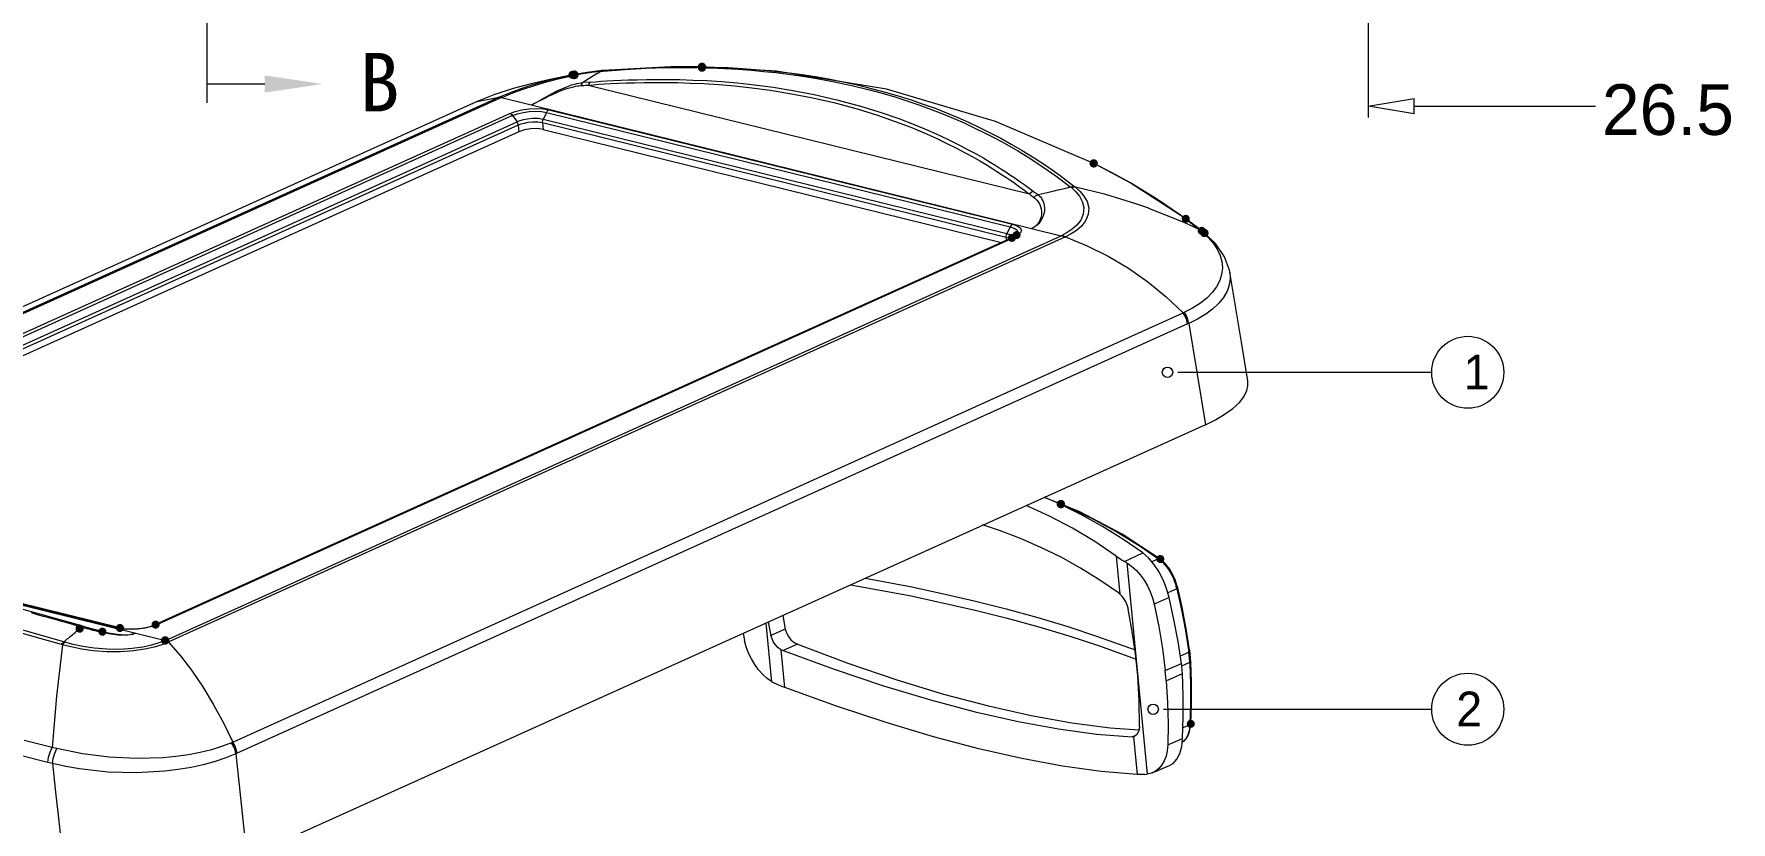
# Model space of a CAD drawing. Header units: millimetres. Extents: x 0 to 260, y 22 to 203.
# Drawn here: x 127.4 to 179.7, y 64.5 to 88.8 of the extents above; entities that cross this region are included whole.
import ezdxf

# ---------------------------------------------------------------- set-up
doc = ezdxf.new("R2010")
doc.units = ezdxf.units.MM

msp = doc.modelspace()

# ---------------------------------------------------------------- hatches: boundary and pattern name
h = msp.add_hatch(color=7)
edge = h.paths.add_edge_path()
edge.add_arc((148.025908, 87.716783), 0.127971, 0, 360)
h = msp.add_hatch(color=7)
edge = h.paths.add_edge_path()
edge.add_arc((148.026579, 87.74624), 0.127882, 0, 360)
at = {"true_color": 0xffff00}
h = msp.add_hatch(color=2, dxfattribs=at)
h.dxf.hatch_style = 2
h.paths.add_polyline_path([(134.55336, 86.946987), (134.55336, 87.481093), (136.332771, 87.21404)])
h = msp.add_hatch(color=7)
edge = h.paths.add_edge_path()
edge.add_arc((144.039872, 87.496332), 0.127614, 0, 360)
h = msp.add_hatch(color=7)
edge = h.paths.add_edge_path()
edge.add_arc((144.09226, 87.506316), 0.127969, 0, 360)
h = msp.add_hatch(color=7)
edge = h.paths.add_edge_path()
edge.add_arc((144.09607, 87.485996), 0.127969, 0, 360)
h = msp.add_hatch(color=7)
edge = h.paths.add_edge_path()
edge.add_arc((160.095318, 84.765974), 0.130369, 0, 360)
h = msp.add_hatch(color=7)
edge = h.paths.add_edge_path()
edge.add_arc((162.932533, 83.058847), 0.125148, 0, 360)
h = msp.add_hatch(color=7)
edge = h.paths.add_edge_path()
edge.add_arc((157.719924, 82.557937), 0.12506, 0, 360)
h = msp.add_hatch(color=7)
edge = h.paths.add_edge_path()
edge.add_arc((163.425011, 82.687442), 0.12506, 0, 360)
h = msp.add_hatch(color=7)
edge = h.paths.add_edge_path()
edge.add_arc((163.508267, 82.620908), 0.129415, 0, 360)
h = msp.add_hatch(color=7)
edge = h.paths.add_edge_path()
edge.add_arc((157.575744, 82.469884), 0.125386, 0, 360)
h = msp.add_hatch(color=7)
edge = h.paths.add_edge_path()
edge.add_arc((159.084398, 74.262897), 0.131798, 0, 360)
h = msp.add_hatch(color=7)
edge = h.paths.add_edge_path()
edge.add_arc((162.148238, 72.569917), 0.12506, 0, 360)
h = msp.add_hatch(color=7)
edge = h.paths.add_edge_path()
edge.add_arc((131.193011, 70.546948), 0.125514, 0, 360)
h = msp.add_hatch(color=7)
edge = h.paths.add_edge_path()
edge.add_arc((128.853212, 70.425592), 0.128621, 0, 360)
h = msp.add_hatch(color=7)
edge = h.paths.add_edge_path()
edge.add_arc((129.553829, 70.329037), 0.126091, 0, 360)
h = msp.add_hatch(color=7)
edge = h.paths.add_edge_path()
edge.add_arc((130.094214, 70.44376), 0.125491, 0, 360)
h = msp.add_hatch(color=7)
edge = h.paths.add_edge_path()
edge.add_arc((131.487933, 70.059374), 0.130998, 0, 360)
h = msp.add_hatch(color=7)
edge = h.paths.add_edge_path()
edge.add_arc((163.087367, 67.48907), 0.12506, 0, 360)

# ---------------------------------------------------------------- linework, layer by layer
at = {"color": 3, "lineweight": 0, "true_color": 0x00ff00}
for points in [[(168.547168, 94.820387), (168.547168, 86.177332)], [(168.547168, 86.533214), (169.970626, 86.770281)], [(169.970662, 86.295865), (168.547203, 86.533284)], [(169.970662, 86.295865), (169.970662, 86.770351)], [(169.970662, 86.533214), (175.557251, 86.533214)], [(162.69014, 78.325274), (163.010462, 78.325274)], [(163.010532, 78.325274), (170.509882, 78.325274)], [(162.248144, 67.939003), (162.568114, 67.939003)], [(162.568184, 67.939003), (170.509918, 67.939003)]]:
    msp.add_lwpolyline(points, dxfattribs=at)
at = {"color": 2, "lineweight": 0, "true_color": 0xffff00}
for points in [[(132.773632, 89.341995), (132.773632, 86.630193)], [(132.773632, 87.213969), (134.553396, 87.213969)]]:
    msp.add_lwpolyline(points, dxfattribs=at)
at = {"color": 7, "lineweight": 0}
for points in [[(141.765337, 86.807781), (141.968538, 86.894564), (142.205251, 86.986992), (142.487121, 87.086828), (142.825435, 87.195836), (143.219135, 87.30802), (143.641762, 87.412442), (144.035815, 87.495345)], [(141.870077, 86.800549), (142.060224, 86.882041), (142.28318, 86.969529), (142.548822, 87.065485), (142.867027, 87.17026), (143.236738, 87.279268), (143.632908, 87.382985), (144.012144, 87.469063)], [(144.097304, 87.507163), (143.792857, 87.448602), (143.296852, 87.345943), (142.765568, 87.222471), (142.204652, 87.072188)], [(144.091131, 87.485114), (144.012109, 87.468886)], [(144.087321, 87.505434), (144.044282, 87.49732)], [(144.558632, 87.583292), (144.087321, 87.505328)], [(144.101114, 87.486807), (144.345942, 87.532669), (144.635573, 87.577119), (144.884634, 87.605341)], [(144.801837, 87.537114), (144.359454, 87.25595)], [(144.956177, 87.629788), (144.558597, 87.583222)], [(144.585161, 87.273906), (144.739325, 87.284842), (144.909716, 87.296131), (145.096336, 87.307773), (145.300594, 87.319062), (145.523902, 87.329292), (145.767319, 87.33917), (146.032961, 87.346931), (146.322591, 87.352928), (146.637269, 87.355751), (146.978052, 87.354692), (147.345294, 87.349048), (147.740405, 87.337053), (148.165855, 87.316945), (148.624114, 87.286959), (149.116944, 87.244978), (149.647169, 87.188181), (150.216552, 87.112687), (150.827916, 87.014614), (151.484436, 86.88832), (152.186816, 86.727806), (152.906836, 86.534484), (153.544305, 86.337281), (154.091111, 86.146781), (154.568066, 85.963689), (154.988225, 85.789064), (155.360052, 85.622906), (155.690605, 85.46592), (155.986233, 85.317753), (156.251522, 85.178406), (156.490353, 85.047173), (156.7059, 84.923701), (156.901339, 84.808342), (157.07808, 84.700392), (157.238241, 84.599851), (157.384291, 84.505659), (157.516936, 84.41817), (157.637939, 84.336678), (157.748358, 84.260478), (157.849958, 84.18957), (157.943091, 84.122895), (158.028816, 84.061159), (158.107133, 84.003303), (158.178747, 83.950387), (158.244364, 83.900998)], [(144.801837, 87.537114), (144.913315, 87.607669)], [(144.884528, 87.605341), (144.913456, 87.60781)], [(144.909681, 87.618076), (144.884634, 87.605376)], [(144.955154, 87.629436), (144.935751, 87.626261), (144.909646, 87.618147)], [(144.913456, 87.60774), (144.957553, 87.61162)], [(144.938962, 87.620828), (144.913562, 87.607775)], [(144.984082, 87.632187), (144.964679, 87.629012), (144.938926, 87.620898)], [(144.984082, 87.632187), (144.955154, 87.629365)], [(144.957553, 87.61155), (144.985423, 87.614019)], [(148.032294, 87.74624), (147.254419, 87.748357), (144.983941, 87.632293)], [(144.985458, 87.613949), (145.651149, 87.664043), (146.308374, 87.698968), (146.893986, 87.717312), (147.415391, 87.72331), (147.879294, 87.719429)], [(148.020264, 87.71696), (147.879506, 87.719429)], [(150.32228, 87.613596), (148.021111, 87.74624)], [(148.031623, 87.716607), (148.301851, 87.709199), (148.728712, 87.691913), (149.154515, 87.667571), (149.555271, 87.637937), (149.936271, 87.604071), (150.307393, 87.564912), (150.680984, 87.519051), (151.065865, 87.464724), (151.455684, 87.402282), (151.846209, 87.332432), (152.25014, 87.252351), (152.682293, 87.157101), (153.147607, 87.043507), (153.576584, 86.928149), (153.966051, 86.813849), (154.336468, 86.697079), (154.703357, 86.572901), (155.066365, 86.44061), (155.420907, 86.302674), (155.764865, 86.159799), (156.100004, 86.011632), (156.433732, 85.856057), (156.770987, 85.690251), (157.097659, 85.520918), (157.418687, 85.345587), (157.759823, 85.148737), (158.12389, 84.925429), (158.512298, 84.671782), (158.93034, 84.378976), (159.389304, 84.03396)], [(148.032294, 87.74624), (148.406944, 87.737068), (148.836627, 87.719782), (149.265605, 87.69544), (149.669182, 87.665807), (150.053005, 87.63194), (150.426596, 87.592782), (150.802657, 87.546921), (151.189655, 87.492593), (151.582296, 87.430151), (151.974938, 87.359596), (152.380632, 87.279162), (152.814902, 87.18356), (153.282332, 87.06926), (153.712721, 86.953549), (154.103599, 86.839249), (154.475074, 86.721774), (154.842669, 86.596537), (155.207088, 86.463893), (155.561982, 86.325251), (155.905941, 86.181318), (156.24108, 86.033151), (156.574455, 85.876518), (156.911005, 85.71036), (157.236619, 85.539968), (157.556941, 85.363932), (157.897019, 85.166376), (158.259674, 84.94201), (158.645966, 84.686951), (159.060832, 84.393087), (159.515916, 84.04666)], [(160.10255, 84.762446), (157.072542, 86.059962), (153.71445, 87.056912), (150.322139, 87.613596)], [(114.148411, 74.326891), (141.747981, 86.799702)], [(141.613749, 86.880841), (141.095518, 86.672349)], [(141.099752, 86.674113), (141.765443, 86.807816)], [(142.204581, 87.072047), (141.613678, 86.880841)], [(141.765337, 86.807781), (141.748051, 86.80002)], [(141.748122, 86.799879), (141.782341, 86.801995), (141.817619, 86.799879), (141.853602, 86.792823)], [(141.765337, 86.807781), (141.799557, 86.809898), (141.834129, 86.807428), (141.870112, 86.800372)], [(141.870077, 86.800549), (141.853497, 86.793141)], [(142.763734, 86.568351), (142.814887, 86.593751), (142.870978, 86.623384), (142.933773, 86.657956), (143.006092, 86.698173), (143.089701, 86.745445), (143.187773, 86.800831), (143.301367, 86.864331), (143.427662, 86.932064), (143.558542, 86.998739), (143.687306, 87.059417), (143.807956, 87.11057), (143.916612, 87.151492), (144.011862, 87.183595), (144.096176, 87.207937), (144.171317, 87.226281), (144.238698, 87.239687), (144.300787, 87.249917), (144.359348, 87.255914)], [(142.763734, 86.568351), (142.815239, 86.593398), (142.873448, 86.622326), (142.939064, 86.655487), (143.014559, 86.693587), (143.101695, 86.737331), (143.202942, 86.787778), (143.318301, 86.84387), (143.443889, 86.902784), (143.570889, 86.959581), (143.693303, 87.010381), (143.805487, 87.052362), (143.904264, 87.085523), (143.990695, 87.11057), (144.065484, 87.12962), (144.132159, 87.143378), (144.191426, 87.153256), (144.245401, 87.160664), (144.296553, 87.164898)], [(144.359489, 87.255985), (144.334794, 87.234466), (144.313628, 87.204127), (144.296342, 87.164968)], [(144.296447, 87.165039), (144.340545, 87.167861), (144.384289, 87.171036), (144.428739, 87.173858), (144.474247, 87.177033), (144.520109, 87.180914)], [(144.585161, 87.273906), (144.359383, 87.255914)], [(144.520038, 87.180914), (158.112919, 83.824939)], [(144.585161, 87.273906), (144.559761, 87.252034), (144.537889, 87.220989), (144.52025, 87.180773)], [(144.520391, 87.180914), (144.674202, 87.192203), (144.843535, 87.203492), (145.029449, 87.215133), (145.233002, 87.226069), (145.454899, 87.236653), (145.69761, 87.246178), (145.962194, 87.254292), (146.250413, 87.260289), (146.564033, 87.263111), (146.903052, 87.262053), (147.268883, 87.256408), (147.66223, 87.244414), (148.085916, 87.224658), (148.541705, 87.195025), (149.032771, 87.153397), (149.560174, 87.096953), (150.127441, 87.021811), (150.735983, 86.923739), (151.388974, 86.798503), (152.08818, 86.639047), (152.804671, 86.446431), (153.438966, 86.249581), (153.982949, 86.060139), (154.457435, 85.878458), (154.87583, 85.704186), (155.245188, 85.539086), (155.573977, 85.382453), (155.868194, 85.234992), (156.131719, 85.09635), (156.369138, 84.965822), (156.583627, 84.843056), (156.777655, 84.72805), (156.953338, 84.620453), (157.112794, 84.520264), (157.257785, 84.426778), (157.389724, 84.339642), (157.510021, 84.258503), (157.620088, 84.182656), (157.720982, 84.1121), (157.813763, 84.045778), (157.898783, 83.984042), (157.976746, 83.926892), (158.048008, 83.873975), (158.112566, 83.824939)], [(141.099752, 86.674113), (112.80521, 73.88733)], [(141.853532, 86.792964), (114.253962, 74.320506)], [(115.725575, 74.384076), (142.102769, 86.304437)], [(141.853532, 86.792964), (159.095546, 82.535995)], [(142.102593, 86.304473), (142.271574, 86.369384), (142.476537, 86.419831), (142.69914, 86.451581), (142.92386, 86.461812), (143.133762, 86.449817), (143.311915, 86.417362)], [(142.10538, 86.305496), (142.135366, 86.291737), (142.166411, 86.26916), (142.193574, 86.238468)], [(142.193892, 86.238327), (142.339236, 86.295477), (142.51492, 86.34028), (142.706831, 86.367796), (142.8998, 86.376616), (143.080423, 86.364974), (143.233528, 86.335341)], [(143.233634, 86.335482), (143.136267, 86.122051)], [(143.309093, 86.418138), (143.280165, 86.399441), (143.254413, 86.371218), (143.233599, 86.335588)], [(143.233634, 86.335482), (157.520781, 82.807704)], [(143.311845, 86.417467), (157.592642, 82.891454)], [(142.193892, 86.238327), (115.811053, 74.315496)], [(115.946061, 74.123656), (142.328547, 86.046134)], [(142.366859, 85.942382), (115.988959, 74.021668)], [(142.193892, 86.238327), (142.328653, 86.046063)], [(142.366859, 85.942382), (142.359451, 85.978718), (142.346398, 86.013643), (142.328406, 86.046098)], [(143.136126, 86.121875), (142.975965, 86.145158), (142.805573, 86.146922), (142.650351, 86.132458), (142.518059, 86.108117), (142.411168, 86.078131), (142.328618, 86.046028)], [(143.117887, 86.012655), (142.967957, 86.03488), (142.810265, 86.036291), (142.666332, 86.022886), (142.543565, 86.000308), (142.444082, 85.972438), (142.366824, 85.942452)], [(142.366859, 85.942382), (142.386262, 85.743062)], [(143.136832, 85.812842), (142.958017, 85.836952), (142.757243, 85.831892), (142.558585, 85.799844), (142.386121, 85.742992)], [(143.117535, 86.012655), (143.117887, 86.049344), (143.124237, 86.086386), (143.136232, 86.121663)], [(143.117887, 86.012655), (143.136937, 85.812983)], [(157.399884, 82.486253), (143.118029, 86.01262)], [(157.422956, 82.594097), (143.136161, 86.121875)], [(143.136832, 85.812842), (157.258173, 82.326339)], [(142.386156, 85.742921), (116.150425, 73.886766)], [(161.222549, 84.166781), (160.088016, 84.769678)], [(161.186036, 84.18643), (160.648976, 84.483337), (160.102656, 84.762516)], [(161.261813, 84.142651), (161.185966, 84.186395)], [(158.112989, 83.825045), (158.141211, 83.80282), (158.170139, 83.7813), (158.198361, 83.760134), (158.226231, 83.73932), (158.254453, 83.718506)], [(158.244258, 83.901174), (158.198397, 83.884594), (158.153947, 83.858841), (158.113024, 83.824974)], [(158.254594, 83.718576), (158.284933, 83.694587), (158.315978, 83.666012), (158.346669, 83.632851), (158.377361, 83.593693), (158.406641, 83.548185), (158.434158, 83.494915), (158.457794, 83.433532), (158.476139, 83.364035), (158.486369, 83.286071), (158.486369, 83.202462), (158.474375, 83.116737), (158.450739, 83.035246), (158.417225, 82.963985), (158.376655, 82.904012), (158.331147, 82.854976), (158.282816, 82.81476), (158.23378, 82.784421), (158.185803, 82.760432)], [(158.385863, 83.79266), (158.419377, 83.764085), (158.451832, 83.730571), (158.482524, 83.691765), (158.511804, 83.646257), (158.53791, 83.593693), (158.559077, 83.533015), (158.574246, 83.463518), (158.581302, 83.38626), (158.577068, 83.300888), (158.560135, 83.211282), (158.530502, 83.120618), (158.489932, 83.035951), (158.44266, 82.963279), (158.391507, 82.903307), (158.338591, 82.853918), (158.286027, 82.81476), (158.234521, 82.784068), (158.185838, 82.760432)], [(158.244258, 83.901174), (158.273186, 83.879302), (158.302113, 83.85743), (158.330336, 83.835557), (158.357852, 83.814391), (158.385722, 83.792519)], [(158.385863, 83.79266), (158.340002, 83.776785), (158.295552, 83.751738), (158.254629, 83.718576)], [(159.38941, 84.033819), (159.353074, 84.025352), (159.324146, 84.018296), (159.295571, 84.011594), (159.263821, 84.00348), (159.227132, 83.995013), (159.187268, 83.985135), (159.144935, 83.975257), (159.099779, 83.964674), (159.051449, 83.953032), (158.998885, 83.93998), (158.941382, 83.926221), (158.880351, 83.911405), (158.813324, 83.89553), (158.739946, 83.878244), (158.658807, 83.858488), (158.569907, 83.836969), (158.477126, 83.814744), (158.385757, 83.792519)], [(159.407331, 84.019319), (159.546325, 83.894436), (159.660272, 83.752972), (159.745292, 83.589989), (159.788684, 83.403017), (159.772809, 83.20405), (159.694492, 83.018489), (159.575253, 82.861856), (159.434847, 82.735208), (159.281036, 82.631139), (159.112056, 82.543297)], [(159.533766, 84.032408), (159.67523, 83.903291), (159.796586, 83.758299), (159.890777, 83.59073), (159.941225, 83.397055), (159.926408, 83.19068), (159.843153, 82.997005), (159.715447, 82.833669), (159.565164, 82.701024), (159.401122, 82.59131), (159.222264, 82.497119)], [(159.515845, 84.046554), (159.47457, 84.046554), (159.432237, 84.042321), (159.389198, 84.033854)], [(159.406978, 84.018649), (159.389692, 84.034171)], [(159.533766, 84.032408), (159.492844, 84.032408), (159.450511, 84.027821), (159.407472, 84.019355)], [(159.515845, 84.046554), (159.533837, 84.032443)], [(161.389977, 83.521867), (160.468963, 83.802635), (159.533661, 84.032337)], [(162.932357, 83.058847), (161.222443, 84.166922)], [(162.767998, 83.167361), (162.026591, 83.673333), (161.261637, 84.142792)], [(161.793731, 83.380968), (161.389801, 83.521726)], [(162.881698, 82.945146), (161.793731, 83.380827)], [(162.873443, 83.090526), (162.767963, 83.167432)], [(157.520781, 82.807704), (157.423062, 82.594274)], [(157.595535, 82.890713), (157.565196, 82.872016), (157.540501, 82.843793), (157.520393, 82.80781)], [(157.520781, 82.807704), (157.646017, 82.768899), (157.72892, 82.715276), (157.76067, 82.651424), (157.739151, 82.581926), (157.720101, 82.557585)], [(157.592783, 82.891418), (157.737069, 82.844499), (157.833025, 82.781352), (157.869714, 82.706563), (157.845019, 82.625777), (157.760705, 82.545696), (157.735305, 82.529468)], [(162.926501, 83.051262), (162.873231, 83.090068)], [(162.873443, 83.090526), (162.923185, 83.065479)], [(163.345742, 82.732598), (162.881839, 82.945323)], [(163.346095, 82.732951), (162.926642, 83.051156)], [(163.425011, 82.687442), (162.932533, 83.058917)], [(163.425011, 82.687442), (163.345636, 82.732598)], [(163.385712, 82.700566), (163.345848, 82.732668)], [(163.415345, 82.67573), (163.385712, 82.700424)], [(163.426034, 82.667122), (163.415451, 82.675589)], [(163.503187, 82.625106), (163.42487, 82.687548)], [(163.499059, 82.604081), (163.426034, 82.667228)], [(163.512853, 82.617169), (163.426069, 82.667263)], [(164.291786, 81.41141), (164.279792, 81.47491), (164.130567, 81.887307), (163.850814, 82.291943), (163.512853, 82.617204)], [(157.575215, 82.469743), (131.193787, 70.547265)], [(157.624145, 82.472142), (131.246951, 70.551781)], [(131.496188, 70.062901), (159.095405, 82.535712)], [(159.205083, 82.48971), (131.605514, 70.016899)], [(157.399884, 82.486253), (157.401648, 82.522589), (157.409409, 82.559278), (157.422815, 82.594203)], [(157.399884, 82.486253), (157.401648, 82.391003)], [(157.4667, 82.46491), (157.400025, 82.486429)], [(157.495311, 82.571026), (157.422991, 82.593956)], [(157.512526, 82.441838), (157.466665, 82.464769)], [(157.5556, 82.538641), (157.495275, 82.571096)], [(157.599345, 82.480079), (157.594406, 82.495602), (157.5556, 82.538641)], [(157.626897, 82.473165), (157.596205, 82.475282), (157.576097, 82.46999)], [(157.638609, 82.500047), (157.576167, 82.470061)], [(157.735411, 82.529327), (157.624286, 82.472177)], [(157.719924, 82.557938), (157.702285, 82.54171), (157.638785, 82.500082)], [(159.205083, 82.48971), (159.168394, 82.509466), (159.132058, 82.524635), (159.095369, 82.535924)], [(159.095546, 82.535889), (159.112126, 82.543297)], [(159.222334, 82.497295), (159.185645, 82.517051), (159.148956, 82.532573), (159.112268, 82.543509)], [(159.205083, 82.48971), (159.222369, 82.497119)], [(159.222334, 82.497295), (159.894111, 82.228699), (160.543134, 81.907451), (161.170505, 81.534829), (161.767979, 81.11617), (162.328234, 80.657471), (162.85277, 80.159084)], [(163.499059, 82.604081), (163.645286, 82.461515), (163.777754, 82.305984), (163.898492, 82.125361), (163.991184, 81.928864), (164.042954, 81.738452), (164.05927, 81.54222), (164.03656, 81.345855), (163.978131, 81.156634), (163.879045, 80.963796), (163.75059, 80.788686), (163.577596, 80.612033), (163.383701, 80.458134), (163.143768, 80.306042), (162.89087, 80.17697)], [(164.291081, 81.41141), (164.303428, 81.21209), (164.272957, 81.013035), (164.20465, 80.822976), (164.09132, 80.627538), (163.948886, 80.452207), (163.759092, 80.273922), (163.549189, 80.119185), (163.292058, 79.965418), (163.022492, 79.83414)], [(164.8454, 78.064501), (164.649256, 79.25054), (164.291539, 81.412715)], [(133.569463, 66.925119), (162.852841, 80.158872)], [(162.986791, 79.818371), (162.960685, 79.936552), (162.915177, 80.052263), (162.852735, 80.158802)], [(162.85277, 80.159437), (162.89087, 80.176723)], [(163.022597, 79.834246), (162.99755, 79.953485), (162.952748, 80.069549), (162.891011, 80.177146)], [(162.986791, 79.818371), (133.703413, 66.584618)], [(163.022597, 79.834246), (162.986614, 79.818371)], [(163.022597, 79.834246), (163.539417, 76.711457)], [(163.539382, 76.711598), (163.85137, 76.864704), (164.150393, 77.041093), (164.379301, 77.206501), (164.586779, 77.399162), (164.72132, 77.568496), (164.816437, 77.761112), (164.848275, 77.911484), (164.844659, 78.064501)], [(163.539382, 76.711598), (134.006237, 63.364957)], [(114.253998, 74.320365), (131.496012, 70.063042)], [(161.607006, 72.762816), (160.995907, 73.184782), (160.365228, 73.577379), (159.723922, 73.934743), (159.065948, 74.260357), (158.572412, 74.479079)], [(162.148238, 72.569917), (160.975604, 73.335092), (159.664329, 74.025831), (158.577421, 74.469272)], [(159.093817, 74.258699), (160.011039, 73.83713), (160.806553, 73.408152), (161.492353, 72.987288), (162.094545, 72.575949)], [(130.037875, 70.438751), (115.756725, 73.964765)], [(130.093508, 70.443937), (115.807419, 73.971362)], [(160.78641, 72.656382), (160.125696, 73.104973), (159.441665, 73.51619), (158.736005, 73.889175), (158.010401, 74.223069)], [(128.736161, 70.556579), (125.513183, 71.456162), (122.453541, 72.267551), (119.684941, 72.951234), (117.213027, 73.505801)], [(160.85633, 71.525694), (160.283331, 71.920717), (159.691811, 72.287694), (159.089002, 72.622481), (158.470847, 72.927633), (157.840654, 73.201345), (157.198025, 73.4441), (156.667447, 73.619078)], [(161.040657, 72.49481), (161.606865, 72.762921)], [(162.418677, 71.382714), (162.340008, 71.657175), (162.233469, 71.927755), (162.101883, 72.182814), (161.950188, 72.412825), (161.783324, 72.608969), (161.606936, 72.76278)], [(160.78641, 72.656382), (160.89824, 71.491157)], [(160.78641, 72.656382), (160.865785, 72.601702), (160.950451, 72.547727), (161.040762, 72.49481)], [(161.119891, 72.447609), (161.040516, 72.494881)], [(161.119891, 72.447609), (161.745366, 65.932861)], [(161.119891, 72.447609), (161.263471, 72.345303), (161.400702, 72.221478), (161.529113, 72.078603), (161.646235, 71.919148), (161.749952, 71.746286), (161.837793, 71.562842), (161.908702, 71.373047), (161.961618, 71.179725)], [(162.09451, 72.57609), (161.888488, 72.485074)], [(162.131022, 72.549244), (162.094333, 72.576055)], [(162.148238, 72.569917), (162.124602, 72.578736), (162.094616, 72.576267)], [(162.131022, 72.549244), (162.205811, 72.484686), (162.301414, 72.382027), (162.382553, 72.275488), (162.449581, 72.169655), (162.505319, 72.067349), (162.550122, 71.970336), (162.586811, 71.88073), (162.615739, 71.797827), (162.638317, 71.72198)], [(162.685342, 71.677953), (162.670172, 71.737573), (162.608436, 71.923487), (162.526945, 72.104109), (162.427461, 72.272031), (162.312103, 72.420198), (162.185103, 72.541906), (162.148414, 72.569776)], [(152.617734, 71.778213), (154.473698, 71.432491), (156.441493, 70.996457), (157.42517, 70.74819), (158.40329, 70.478227), (159.327744, 70.200282), (160.24479, 69.899318), (161.406134, 69.477749)], [(153.061458, 71.982859), (154.446111, 71.719334), (155.431816, 71.510622), (156.413553, 71.283654), (157.397538, 71.035122), (158.375703, 70.765423), (159.300157, 70.48717), (160.217203, 70.186162), (161.371844, 69.767415)], [(162.656379, 71.651777), (162.378037, 71.52513)], [(162.656379, 71.651777), (162.638387, 71.72198)], [(162.656379, 71.651777), (162.798548, 71.007958), (162.921315, 70.368372), (163.01974, 69.763005)], [(162.684636, 71.677953), (162.68005, 71.66737), (162.656414, 71.651848)], [(162.816928, 71.086804), (162.685342, 71.678059)], [(160.85633, 71.525694), (160.877497, 71.509467), (160.898311, 71.491122)], [(160.898346, 71.491228), (160.964316, 71.421025), (161.026404, 71.336006), (161.081438, 71.239697), (161.125182, 71.13457), (161.155168, 71.02662)], [(162.418677, 71.382714), (161.961477, 71.179866)], [(161.961513, 71.179796), (162.100154, 70.49329), (162.211632, 69.809254), (162.296299, 69.129804)], [(162.804193, 69.353218), (162.696596, 70.023496), (162.568184, 70.700829), (162.418607, 71.382749)], [(128.672766, 70.537282), (128.568697, 70.566915), (128.455455, 70.599371), (128.333041, 70.633943), (128.200397, 70.67169), (128.057522, 70.712259), (127.903358, 70.755651), (127.737552, 70.802923), (127.557989, 70.853371), (127.364314, 70.908051)], [(150.182404, 68.788209), (150.008837, 70.596901)], [(150.069056, 70.625159), (150.153017, 70.211703)], [(150.520365, 70.828747), (150.594448, 70.411058)], [(161.454042, 68.96735), (161.383486, 69.650681), (161.282944, 70.337892), (161.154886, 71.026514)], [(163.051878, 69.768014), (162.956275, 70.360681), (162.816928, 71.086698)], [(128.289685, 69.934737), (127.526979, 70.152048), (126.842943, 70.345371)], [(128.36271, 70.012278), (127.605649, 70.232764), (126.926904, 70.428908)], [(128.36271, 70.012278), (128.382113, 70.028858), (128.397988, 70.041911), (128.41351, 70.054964), (128.430796, 70.069781), (128.450552, 70.086361), (128.472424, 70.104706), (128.495002, 70.123756), (128.519696, 70.144569), (128.545802, 70.166442), (128.574377, 70.190783), (128.605068, 70.216889), (128.638582, 70.245111), (128.674918, 70.27545), (128.714782, 70.308964), (128.758879, 70.346006), (128.806857, 70.386928), (128.849191, 70.422206)], [(128.672766, 70.537282), (128.698519, 70.553157), (128.723214, 70.558801), (128.735914, 70.556684)], [(128.720497, 70.523523), (128.672872, 70.537282)], [(128.814371, 70.496994), (128.720532, 70.523453)], [(129.552312, 70.329566), (129.399559, 70.368724), (129.106754, 70.451274), (128.735984, 70.556755)], [(128.860515, 70.483554), (128.814301, 70.496959)], [(128.857234, 70.428767), (128.906623, 70.470395)], [(128.906693, 70.470466), (128.860479, 70.483518)], [(128.958869, 70.456002), (128.906658, 70.470466)], [(128.906693, 70.470466), (128.931741, 70.486693), (128.955377, 70.492338), (128.968782, 70.490574)], [(128.958869, 70.456002), (129.102803, 70.416138)], [(129.029672, 70.472512), (128.976755, 70.487328)], [(129.552312, 70.329566), (129.49234, 70.344736), (129.387565, 70.372252), (129.296548, 70.396947), (129.217526, 70.419172), (129.148029, 70.438927), (129.08594, 70.456213), (129.029848, 70.472441)], [(129.486484, 70.31923), (129.371478, 70.346394), (129.270584, 70.371441), (129.181684, 70.395077), (129.103014, 70.415891)], [(129.486484, 70.31923), (129.614895, 70.29136)], [(130.585986, 70.287868), (130.534128, 70.265996), (130.474861, 70.249062), (130.407128, 70.235657), (130.328811, 70.226837), (130.237794, 70.224015), (130.131256, 70.227896), (130.009194, 70.23989), (129.87655, 70.259998), (129.741436, 70.285751), (129.611261, 70.315032), (129.555522, 70.328437)], [(130.585986, 70.287868), (130.534481, 70.265996), (130.477331, 70.248004), (130.412419, 70.23354), (130.337631, 70.222957), (130.249789, 70.217665), (130.146425, 70.218371), (130.025422, 70.226484), (129.891719, 70.242359), (129.752019, 70.264937), (129.614789, 70.291396)], [(130.037875, 70.438751), (130.090086, 70.426404)], [(130.040627, 70.438081), (130.070613, 70.445489), (130.093544, 70.444078)], [(130.21564, 70.406048), (130.090051, 70.426509)], [(130.140216, 70.432895), (130.095061, 70.443478)], [(131.157204, 70.530755), (130.987165, 70.473958), (130.771971, 70.429508), (130.538784, 70.40693), (130.318651, 70.409047), (130.140146, 70.433036)], [(131.07797, 70.487011), (130.873359, 70.436211), (130.649698, 70.404814), (130.425331, 70.39423), (130.215781, 70.406225)], [(131.200243, 70.530755), (131.077829, 70.487011)], [(131.192341, 70.546595), (131.157063, 70.53072)], [(131.24434, 70.550405), (131.215412, 70.55358), (131.19354, 70.54723)], [(131.200243, 70.530755), (131.247162, 70.551922)], [(149.293897, 70.274427), (149.340817, 70.056058)], [(150.466284, 69.772812), (150.377031, 69.832432), (150.298714, 69.910396), (150.234862, 70.001765), (150.18512, 70.104423), (150.153017, 70.211668)], [(150.594413, 70.411199), (150.153088, 70.211879)], [(150.594413, 70.411199), (150.630043, 70.291607), (150.688957, 70.178718), (150.766921, 70.080646), (150.862171, 70.000566), (150.966593, 69.945532)], [(128.319636, 69.926129), (128.135839, 68.344627), (128.001783, 66.759596)], [(128.319636, 69.926129), (128.28965, 69.934596)], [(128.289685, 69.934737), (128.313674, 69.964371), (128.338368, 69.990123), (128.36271, 70.012348)], [(128.319636, 69.926129), (128.343977, 69.955763), (128.368319, 69.981516), (128.393014, 70.003388)], [(131.588192, 70.008821), (131.384287, 69.929446), (131.145456, 69.857126), (130.860412, 69.793273), (130.516454, 69.741768), (130.11464, 69.711782), (129.682134, 69.712487), (129.268326, 69.743884), (128.905318, 69.79539), (128.591345, 69.858184), (128.319706, 69.926271)], [(128.362534, 70.011925), (128.392873, 70.004164)], [(131.479643, 70.055669), (131.28879, 69.981233), (131.063718, 69.914206), (130.794901, 69.855292), (130.470698, 69.809783), (130.092873, 69.785089), (129.686473, 69.789675), (129.295948, 69.821778), (128.950932, 69.872225), (128.651423, 69.934667), (128.392837, 70.003458)], [(131.588192, 70.008821), (131.551856, 70.028929), (131.515873, 70.044451), (131.479537, 70.05574)], [(131.605408, 70.016758), (131.569072, 70.036514), (131.532736, 70.052036), (131.496047, 70.062972)], [(131.588192, 70.008821), (131.605479, 70.016582)], [(131.588192, 70.008821), (131.956404, 69.587163), (132.297629, 69.142751), (132.645468, 68.630077), (132.96579, 68.09994), (133.280688, 67.51918), (133.569392, 66.92519)], [(150.182404, 68.788209), (150.038823, 68.890162), (149.901592, 69.01434), (149.773181, 69.157215), (149.656059, 69.316671), (149.552343, 69.489532), (149.464148, 69.672623), (149.39324, 69.862771), (149.340676, 70.056093)], [(150.466284, 69.772812), (150.525551, 69.746001)], [(150.57822, 68.607693), (150.46639, 69.772918)], [(150.966487, 69.945426), (150.525515, 69.746107)], [(150.525515, 69.745966), (152.100315, 69.169527), (153.61479, 68.662232), (155.062943, 68.224788), (156.447243, 67.856841), (157.76381, 67.558038), (159.00841, 67.330144), (160.18316, 67.173863), (161.282415, 67.090255)], [(150.966487, 69.945426), (152.525412, 69.361226), (154.027893, 68.848993), (155.469343, 68.408726), (156.851174, 68.039368), (158.169857, 67.741624), (159.421512, 67.516904), (160.607551, 67.365915), (161.489496, 67.29924)], [(162.76768, 69.580584), (163.028736, 69.700528)], [(163.019846, 69.762829), (163.024079, 69.735665)], [(163.043976, 69.749388), (163.023867, 69.735629)], [(163.026407, 69.718061), (163.023938, 69.7357)], [(163.028806, 69.700493), (163.026337, 69.718132)], [(163.057417, 69.411109), (163.028842, 69.700387)], [(163.052584, 69.718414), (163.028947, 69.700422)], [(163.051561, 69.768014), (163.047327, 69.753903)], [(163.057064, 69.732172), (163.051772, 69.768156)], [(163.056711, 69.732172), (163.052478, 69.718414)], [(163.064296, 69.677068), (163.056887, 69.732102)], [(163.08772, 69.413508), (163.083134, 69.481241), (163.064437, 69.677033)], [(162.296369, 69.129981), (162.804016, 69.353289)], [(162.326355, 68.817172), (162.296369, 69.130086)], [(162.326355, 68.817172), (162.834003, 69.040128)], [(162.834144, 69.040057), (162.804157, 69.353324)], [(162.814176, 69.275007), (163.058651, 69.387191)], [(162.836225, 67.036386), (162.857392, 67.690436), (162.856686, 68.358949), (162.834108, 69.040163)], [(163.058793, 69.387332), (163.057381, 69.410968)], [(163.077384, 69.39661), (163.058687, 69.387438)], [(163.059816, 69.369411), (163.058757, 69.387403)], [(163.060839, 69.35149), (163.05978, 69.369481)], [(163.060839, 69.35149), (163.080947, 68.709434), (163.080241, 68.078315), (163.060486, 67.490234)], [(163.084616, 69.365636), (163.06098, 69.351525)], [(163.087015, 69.413508), (163.082781, 69.402219)], [(163.088743, 69.376643), (163.08451, 69.365707)], [(163.089449, 69.376643), (163.087685, 69.413332)], [(163.108393, 68.786834), (163.089343, 69.376678)], [(150.182404, 68.788209), (150.264601, 68.742348)], [(150.57822, 68.607693), (150.470976, 68.649674), (150.366201, 68.694476), (150.264601, 68.742454)], [(161.432699, 65.927746), (160.323918, 66.021938), (159.13929, 66.186332), (157.883754, 66.420224), (156.556251, 66.722907), (155.159604, 67.092971), (153.698046, 67.530063), (152.169107, 68.035593), (150.578079, 68.607799)], [(161.502302, 67.409483), (161.497848, 68.189078), (161.453971, 68.96735)], [(162.326355, 68.817172), (162.371511, 68.1476), (162.388797, 67.486847), (162.378566, 66.837031)], [(163.087367, 67.48907), (163.108181, 68.069037), (163.108534, 68.786939)], [(163.05911, 67.459119), (163.054877, 67.401616), (163.047468, 67.341291), (163.036179, 67.278144), (163.019599, 67.213233), (162.997021, 67.146911), (162.966682, 67.081647), (162.927524, 67.0185), (162.877782, 66.960997), (162.823102, 66.917605)], [(163.05911, 67.459119), (162.846738, 67.361752)], [(163.060486, 67.490093), (163.059075, 67.459049)], [(163.087015, 67.48907), (163.082781, 67.476723), (163.059145, 67.459084)], [(163.082534, 67.424653), (163.087473, 67.489211)], [(128.001677, 66.759737), (127.14478, 66.970346)], [(161.282486, 67.090149), (161.413014, 67.149063)], [(161.320727, 67.092901), (161.30203, 67.090078), (161.282627, 67.090078)], [(161.354841, 67.103554), (161.320621, 67.092971)], [(161.320727, 67.092901), (161.432558, 65.927676)], [(161.502302, 67.409483), (161.492424, 67.312822), (161.466318, 67.228861), (161.427513, 67.162539), (161.377771, 67.116325), (161.354841, 67.103625)], [(162.378707, 66.836925), (162.83626, 67.036244)], [(162.823137, 66.922685), (162.89087, 66.969252), (162.983298, 67.088138), (163.047504, 67.241949), (163.082429, 67.424688)], [(162.823843, 66.892029), (162.83619, 67.036315)], [(127.874536, 66.299151), (127.020108, 66.513639)], [(127.874536, 66.299151), (127.897467, 66.457548), (127.941211, 66.615945), (128.001536, 66.759878)], [(128.148927, 66.724953), (128.001818, 66.759878)], [(133.667641, 66.568214), (133.352611, 66.43676), (133.029113, 66.326209), (132.662401, 66.225535), (132.290397, 66.145234), (131.882982, 66.078559), (131.472658, 66.030934), (130.60553, 65.983309), (129.717941, 66.004122), (128.846227, 66.097609), (128.427921, 66.170678), (128.013319, 66.263061)], [(128.013531, 66.262956), (128.039636, 66.421706), (128.086203, 66.580808), (128.148997, 66.725094)], [(133.530516, 66.908221), (133.226157, 66.787704), (132.913861, 66.688088), (132.5617, 66.60029), (132.204778, 66.532866), (131.815752, 66.479817), (131.42408, 66.445024), (130.59858, 66.420682), (129.760028, 66.459488), (128.938408, 66.561794), (128.148891, 66.724777)], [(133.667641, 66.568214), (133.640477, 66.686395), (133.593911, 66.801753), (133.530411, 66.908292)], [(133.530516, 66.908221), (133.568969, 66.925507)], [(133.703483, 66.584724), (133.677378, 66.702905), (133.631869, 66.818616), (133.569428, 66.925155)], [(133.703483, 66.584724), (133.6675, 66.568144)], [(133.667641, 66.568214), (134.006308, 63.364992)], [(162.378707, 66.836925), (162.361421, 66.660889), (162.324733, 66.4972), (162.268288, 66.349739), (162.193499, 66.220622), (162.10213, 66.112672), (161.995591, 66.028006), (161.899282, 65.976853)], [(162.430389, 66.202348), (162.540456, 66.268671), (162.657578, 66.398493), (162.747184, 66.574529), (162.807509, 66.789723), (162.823737, 66.892029)], [(128.013389, 66.262956), (127.874395, 66.299292)], [(128.013389, 66.262956), (128.110051, 65.387008), (128.209181, 64.488483), (128.313251, 63.545156), (128.423317, 62.547147)], [(161.671423, 65.926053), (161.586757, 65.924289), (161.506676, 65.924642), (161.432593, 65.927817)], [(161.671423, 65.926053), (161.745507, 65.933108)], [(161.899177, 65.977029), (161.876246, 65.967857), (161.745366, 65.932932)], [(161.899177, 65.977029), (162.43046, 66.202454)]]:
    msp.add_lwpolyline(points, dxfattribs=at)
at = {"color": 4, "lineweight": 0, "true_color": 0x00ffff}
for centre in [(171.619686, 78.325274), (171.619686, 67.939003)]:
    msp.add_circle(centre, 1.109839, dxfattribs=at)
at = {"color": 3, "lineweight": 0, "true_color": 0x00ff00}
for centre, radius in [((162.369959, 78.325274), 0.160073), ((161.927787, 67.939003), 0.160161)]:
    msp.add_circle(centre, radius, dxfattribs=at)

# ---------------------------------------------------------------- texts
at = {"color": 6, "true_color": 0xff00ff, "attachment_point": 1}
for s, insert, char_height in [('{\\fSimSun|b0|i0|c0;B}', (137.479472, 88.173087), 1.804198), ('{\\fAdobeSongStd-Light|b0|i0|c0;1}', (171.493925, 78.868525), 1.071706), ('{\\fAdobeSongStd-Light|b0|i0|c0;2}', (171.26741, 68.482251), 1.071706)]:
    msp.add_mtext(s, dxfattribs=dict(at, insert=insert, char_height=char_height))
at = {"color": 7, "insert": (175.75413, 87.205854), "char_height": 1.562485, "attachment_point": 1}
msp.add_mtext('{\\fAdobeSongStd-Light|b0|i0|c0;26.5}', dxfattribs=at)

doc.saveas('drawing.dxf')
